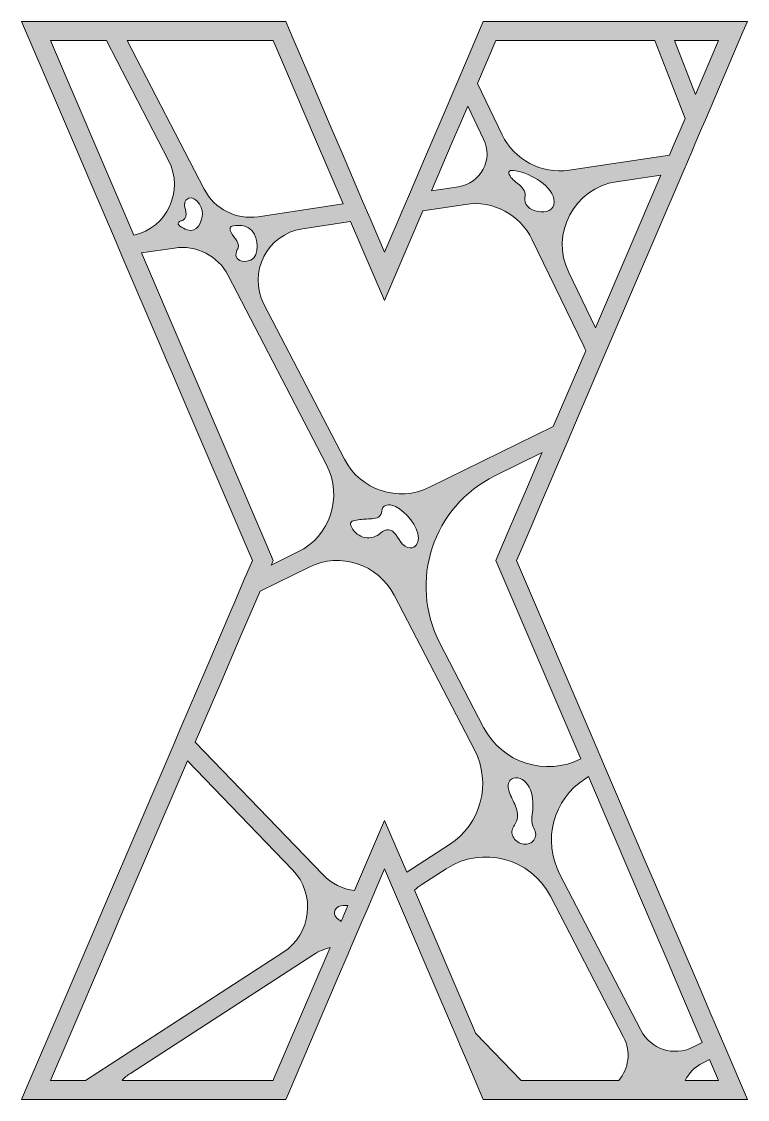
# Model space of a CAD drawing. Extents: x -1650 to 2650, y -4022 to 3022.
# Drawn here: x 1650 to 1948.8, y -2921.8 to -2478.2 of the extents above; entities that cross this region are included whole.
import ezdxf

# ---------------------------------------------------------------- set-up
doc = ezdxf.new("R2010")
doc.units = 0
doc.header["$MEASUREMENT"] = 0
doc.layers.add('Layer 1', color=7, linetype='Continuous')

msp = doc.modelspace()

# ---------------------------------------------------------------- hatches: boundary and pattern name
at = {"layer": 'Layer 1', "true_color": 0xffffff}
h = msp.add_hatch(color=7, dxfattribs=at)
h.dxf.hatch_style = 2
h.paths.add_polyline_path([(1937.32, -2894.84), (1933.82, -2886.7), (1928.25, -2873.68), (1910.18, -2831.54), (1906.8, -2823.66), (1890.06, -2784.59), (1887.02, -2777.49), (1853.81, -2700), (1855.49, -2696.07), (1860.06, -2685.41), (1864.49, -2675.06), (1867.88, -2667.14), (1870.25, -2661.63), (1875.05, -2650.42), (1879.2, -2640.74), (1891.14, -2612.89), (1922.36, -2540.03), (1925.89, -2531.8), (1926.74, -2529.82), (1927.25, -2528.64), (1929.96, -2522.31), (1931.53, -2518.65), (1947.01, -2482.51), (1948.84, -2478.25), (1915.82, -2478.25), (1907.65, -2478.25), (1840.08, -2478.25), (1833.15, -2494.41), (1829.18, -2503.68), (1822.69, -2518.83), (1816.26, -2533.82), (1809.66, -2549.22), (1806.14, -2557.45), (1805.83, -2558.16), (1800.76, -2569.98), (1799.42, -2573.11), (1793.52, -2559.34), (1790.42, -2552.11), (1782.12, -2532.74), (1777.53, -2522.03), (1768.22, -2500.3), (1761.83, -2485.39), (1758.77, -2478.25), (1689.4, -2478.25), (1680.83, -2478.25), (1650, -2478.25), (1664.35, -2511.75), (1671.75, -2528.98), (1678.91, -2545.71), (1688.22, -2567.43), (1691.32, -2574.65), (1707.05, -2611.37), (1709.73, -2617.62), (1712.14, -2623.23), (1715.58, -2631.25), (1743.66, -2696.78), (1745.04, -2700), (1742.72, -2705.4), (1741.95, -2707.19), (1737.35, -2717.93), (1736.71, -2719.43), (1725.82, -2744.84), (1715.62, -2768.65), (1712.36, -2776.24), (1684.16, -2842.05), (1680.26, -2851.16), (1670.79, -2873.25), (1665.85, -2884.78), (1652.77, -2915.3), (1650, -2921.75), (1683.02, -2921.75), (1687.08, -2921.75), (1751.66, -2921.75), (1758.77, -2921.75), (1759.85, -2919.24), (1779.97, -2872.3), (1784.47, -2861.78), (1785.73, -2858.85), (1790.25, -2848.3), (1792.12, -2843.95), (1795.83, -2835.27), (1799.42, -2826.89), (1801.87, -2832.62), (1806.42, -2843.24), (1821.53, -2878.47), (1829.99, -2898.21), (1830.48, -2899.35), (1833.7, -2906.87), (1840.08, -2921.75), (1850.81, -2921.75), (1863.61, -2921.75), (1883.02, -2921.75), (1921.49, -2921.75), (1948.84, -2921.75), (1940.32, -2901.85)])
edge = h.paths.add_edge_path()
edge.add_spline(control_points=[(1900.8, -2829.61), (1900.8, -2829.61), (1906.03, -2841.8), (1906.03, -2841.8), (1906.03, -2841.8), (1916.16, -2865.44), (1916.16, -2865.44), (1916.16, -2865.44), (1921.74, -2878.46), (1921.74, -2878.46), (1921.74, -2878.46), (1930.26, -2898.34), (1930.26, -2898.34), (1930.26, -2898.34), (1926.34, -2900.29), (1926.34, -2900.29), (1918.5, -2904.17), (1909.01, -2901.07), (1904.98, -2893.31), (1904.98, -2893.31), (1871.52, -2828.89), (1871.52, -2828.89), (1864.4, -2815.18), (1868.87, -2798.31), (1881.83, -2789.92), (1881.83, -2789.92), (1883.37, -2788.92), (1883.37, -2788.92), (1883.37, -2788.92), (1900.8, -2829.61), (1900.8, -2829.61)], knot_values=[0, 0, 0, 0, 1, 1, 1, 2, 2, 2, 3, 3, 3, 4, 4, 4, 5, 5, 5, 6, 6, 6, 7, 7, 7, 8, 8, 8, 9, 9, 9, 10, 10, 10, 10], degree=3, periodic=1)
edge = h.paths.add_edge_path()
edge.add_spline(control_points=[(1863.92, -2656.44), (1863.92, -2656.44), (1858.27, -2669.64), (1858.27, -2669.64), (1858.27, -2669.64), (1851.19, -2686.16), (1851.19, -2686.16), (1851.19, -2686.16), (1845.26, -2700), (1845.26, -2700), (1845.26, -2700), (1880.26, -2781.66), (1880.26, -2781.66), (1865.82, -2788.92), (1847.87, -2783.37), (1840.24, -2768.67), (1840.24, -2768.67), (1822.25, -2734.01), (1822.25, -2734.01), (1809.13, -2708.77), (1819.36, -2677.68), (1844.9, -2665.14), (1844.9, -2665.14), (1864.27, -2655.63), (1864.27, -2655.63), (1864.27, -2655.63), (1863.92, -2656.44), (1863.92, -2656.44)], knot_values=[0, 0, 0, 0, 1, 1, 1, 2, 2, 2, 3, 3, 3, 4, 4, 4, 5, 5, 5, 6, 6, 6, 7, 7, 7, 8, 8, 8, 9, 9, 9, 9], degree=3, periodic=1)
edge = h.paths.add_edge_path()
edge.add_spline(control_points=[(1853.35, -2801.02), (1852.56, -2799.03), (1851.42, -2797.19), (1850.74, -2795.15), (1850.23, -2793.62), (1850.05, -2791.78), (1851.07, -2790.53), (1851.84, -2789.58), (1853.18, -2789.21), (1854.38, -2789.42), (1855.58, -2789.61), (1856.65, -2790.32), (1857.49, -2791.2), (1859.85, -2793.66), (1860.48, -2797.29), (1860.54, -2800.69), (1860.58, -2803.12), (1859.78, -2805.84), (1860.21, -2808.21), (1860.54, -2810.07), (1862.03, -2811.39), (1861.61, -2813.43), (1861.3, -2814.95), (1860.07, -2816.25), (1858.57, -2816.64), (1856.95, -2817.08), (1855.17, -2816.48), (1853.84, -2815.43), (1852.65, -2814.48), (1851.71, -2813.03), (1851.86, -2811.5), (1852, -2809.96), (1853.2, -2808.73), (1853.77, -2807.28), (1854.57, -2805.29), (1854.14, -2803.01), (1853.35, -2801.02)], knot_values=[0, 0, 0, 0, 1, 1, 1, 2, 2, 2, 3, 3, 3, 4, 4, 4, 5, 5, 5, 6, 6, 6, 7, 7, 7, 8, 8, 8, 9, 9, 9, 10, 10, 10, 11, 11, 11, 12, 12, 12, 12], degree=3, periodic=1)
edge = h.paths.add_edge_path()
edge.add_spline(control_points=[(1886.27, -2604.3), (1886.27, -2604.3), (1875.25, -2581.5), (1875.25, -2581.5), (1867.55, -2565.57), (1877.49, -2546.76), (1894.98, -2544.13), (1894.98, -2544.13), (1913.23, -2541.4), (1913.23, -2541.4), (1913.23, -2541.4), (1886.27, -2604.3), (1886.27, -2604.3)], knot_values=[0, 0, 0, 0, 1, 1, 1, 2, 2, 2, 3, 3, 3, 4, 4, 4, 4], degree=3, periodic=1)
h.paths.add_polyline_path([(1936.93, -2486.1), (1927.46, -2508.2), (1918.87, -2486.1)])
edge = h.paths.add_edge_path()
edge.add_spline(control_points=[(1845.26, -2486.1), (1845.26, -2486.1), (1910.71, -2486.1), (1910.71, -2486.1), (1910.71, -2486.1), (1923.18, -2518.18), (1923.18, -2518.18), (1923.18, -2518.18), (1921.53, -2522.04), (1921.53, -2522.04), (1921.53, -2522.04), (1918.31, -2529.55), (1918.31, -2529.55), (1918.31, -2529.55), (1916.75, -2533.17), (1916.75, -2533.17), (1916.75, -2533.17), (1875.38, -2539.38), (1875.38, -2539.38), (1864.01, -2541.08), (1852.86, -2535.19), (1847.87, -2524.84), (1847.87, -2524.84), (1837.68, -2503.78), (1837.68, -2503.78), (1837.68, -2503.78), (1845.26, -2486.1), (1845.26, -2486.1)], knot_values=[0, 0, 0, 0, 1, 1, 1, 2, 2, 2, 3, 3, 3, 4, 4, 4, 5, 5, 5, 6, 6, 6, 7, 7, 7, 8, 8, 8, 9, 9, 9, 9], degree=3, periodic=1)
edge = h.paths.add_edge_path()
edge.add_spline(control_points=[(1854.6, -2545.16), (1853.17, -2543.97), (1851.54, -2542.87), (1850.78, -2541.17), (1850.65, -2540.86), (1850.54, -2540.49), (1850.65, -2540.17), (1850.87, -2539.53), (1851.73, -2539.44), (1852.4, -2539.5), (1858.09, -2540.04), (1867.75, -2545.05), (1869.16, -2551.24), (1870.92, -2558.94), (1857.19, -2557.75), (1857.18, -2551.41), (1857.18, -2550.86), (1857.32, -2550.34), (1857.34, -2549.8), (1857.41, -2547.93), (1856.03, -2546.35), (1854.6, -2545.16)], knot_values=[0, 0, 0, 0, 1, 1, 1, 2, 2, 2, 3, 3, 3, 4, 4, 4, 5, 5, 5, 6, 6, 6, 7, 7, 7, 7], degree=3, periodic=1)
edge = h.paths.add_edge_path()
edge.add_spline(control_points=[(1827.33, -2527.94), (1827.33, -2527.94), (1831.12, -2519.1), (1831.12, -2519.1), (1831.12, -2519.1), (1833.71, -2513.05), (1833.71, -2513.05), (1833.71, -2513.05), (1840.24, -2526.57), (1840.24, -2526.57), (1844.29, -2534.93), (1839.07, -2544.81), (1829.88, -2546.19), (1829.88, -2546.19), (1818.79, -2547.86), (1818.79, -2547.86), (1818.79, -2547.86), (1827.33, -2527.94), (1827.33, -2527.94)], knot_values=[0, 0, 0, 0, 1, 1, 1, 2, 2, 2, 3, 3, 3, 4, 4, 4, 5, 5, 5, 6, 6, 6, 6], degree=3, periodic=1)
edge = h.paths.add_edge_path()
edge.add_spline(control_points=[(1799.42, -2593.05), (1799.42, -2593.05), (1805.06, -2579.89), (1805.06, -2579.89), (1805.06, -2579.89), (1809.18, -2570.27), (1809.18, -2570.27), (1809.18, -2570.27), (1815.26, -2556.08), (1815.26, -2556.08), (1815.26, -2556.08), (1832.75, -2553.46), (1832.75, -2553.46), (1844.12, -2551.75), (1855.27, -2557.64), (1860.26, -2567.99), (1860.26, -2567.99), (1881.43, -2611.78), (1881.43, -2611.78), (1881.73, -2612.4), (1882.01, -2613.04), (1882.25, -2613.68), (1882.25, -2613.68), (1868.87, -2644.89), (1868.87, -2644.89), (1868.87, -2644.89), (1817.96, -2669.88), (1817.96, -2669.88), (1805.1, -2676.19), (1789.56, -2671.08), (1782.96, -2658.37), (1782.96, -2658.37), (1749.81, -2594.55), (1749.81, -2594.55), (1743.04, -2581.52), (1751.1, -2565.7), (1765.63, -2563.52), (1765.63, -2563.52), (1785.49, -2560.54), (1785.49, -2560.54), (1785.49, -2560.54), (1799.42, -2593.05), (1799.42, -2593.05)], knot_values=[0, 0, 0, 0, 1, 1, 1, 2, 2, 2, 3, 3, 3, 4, 4, 4, 5, 5, 5, 6, 6, 6, 7, 7, 7, 8, 8, 8, 9, 9, 9, 10, 10, 10, 11, 11, 11, 12, 12, 12, 13, 13, 13, 14, 14, 14, 14], degree=3, periodic=1)
edge = h.paths.add_edge_path()
edge.add_spline(control_points=[(1813.38, -2690.8), (1813.41, -2692.78), (1812.23, -2694.79), (1809.98, -2694.83), (1806.78, -2694.89), (1805.27, -2690.45), (1803.33, -2688.53), (1802.5, -2687.71), (1801.34, -2687.12), (1800.2, -2687.33), (1799.05, -2687.55), (1798.22, -2688.49), (1797.29, -2689.18), (1795.38, -2690.59), (1792.8, -2691.03), (1790.54, -2690.34), (1788.28, -2689.65), (1786.39, -2687.83), (1785.61, -2685.6), (1785.5, -2685.28), (1785.41, -2684.94), (1785.49, -2684.61), (1785.67, -2683.93), (1786.48, -2683.65), (1787.17, -2683.52), (1789.02, -2683.16), (1790.9, -2682.96), (1792.78, -2682.92), (1794.67, -2682.88), (1796.96, -2682.79), (1797.86, -2681.13), (1798.35, -2680.23), (1798.24, -2679.07), (1798.8, -2678.21), (1799.82, -2676.62), (1802.27, -2676.98), (1803.96, -2677.84), (1808.2, -2679.99), (1813.3, -2685.71), (1813.38, -2690.8)], knot_values=[0, 0, 0, 0, 1, 1, 1, 2, 2, 2, 3, 3, 3, 4, 4, 4, 5, 5, 5, 6, 6, 6, 7, 7, 7, 8, 8, 8, 9, 9, 9, 10, 10, 10, 11, 11, 11, 12, 12, 12, 13, 13, 13, 13], degree=3, periodic=1)
edge = h.paths.add_edge_path()
edge.add_spline(control_points=[(1753.59, -2486.1), (1753.59, -2486.1), (1759.06, -2498.86), (1759.06, -2498.86), (1759.06, -2498.86), (1770.64, -2525.88), (1770.64, -2525.88), (1770.64, -2525.88), (1782.39, -2553.31), (1782.39, -2553.31), (1782.39, -2553.31), (1747.41, -2558.56), (1747.41, -2558.56), (1738.36, -2559.91), (1729.46, -2555.37), (1725.24, -2547.25), (1725.24, -2547.25), (1693.49, -2486.1), (1693.49, -2486.1), (1693.49, -2486.1), (1753.59, -2486.1), (1753.59, -2486.1)], knot_values=[0, 0, 0, 0, 1, 1, 1, 2, 2, 2, 3, 3, 3, 4, 4, 4, 5, 5, 5, 6, 6, 6, 7, 7, 7, 7], degree=3, periodic=1)
edge = h.paths.add_edge_path()
edge.add_spline(control_points=[(1738.04, -2567.62), (1737.22, -2566.53), (1736.23, -2565.49), (1735.95, -2564.15), (1735.84, -2563.6), (1735.89, -2562.95), (1736.33, -2562.59), (1736.58, -2562.41), (1736.9, -2562.33), (1737.21, -2562.29), (1738.76, -2562.04), (1740.38, -2562), (1741.9, -2562.43), (1746.52, -2563.72), (1747.84, -2569.92), (1746.46, -2574.11), (1745.03, -2578.46), (1736.6, -2577.69), (1738.46, -2572.81), (1738.64, -2572.32), (1738.97, -2571.89), (1739.12, -2571.39), (1739.56, -2570.1), (1738.86, -2568.71), (1738.04, -2567.62)], knot_values=[0, 0, 0, 0, 1, 1, 1, 2, 2, 2, 3, 3, 3, 4, 4, 4, 5, 5, 5, 6, 6, 6, 7, 7, 7, 8, 8, 8, 8], degree=3, periodic=1)
edge = h.paths.add_edge_path()
edge.add_spline(control_points=[(1717.65, -2556.58), (1717.46, -2555.33), (1716.98, -2554.09), (1717.2, -2552.84), (1717.28, -2552.45), (1717.42, -2552.07), (1717.69, -2551.78), (1720.73, -2548.43), (1724.78, -2554.43), (1724.52, -2557.24), (1724.19, -2560.74), (1722.36, -2565.27), (1718.2, -2563.96), (1717.12, -2563.62), (1716.09, -2563.09), (1715.18, -2562.4), (1714.83, -2562.14), (1714.48, -2561.79), (1714.48, -2561.35), (1714.49, -2560.92), (1714.87, -2560.57), (1715.28, -2560.4), (1715.68, -2560.22), (1716.13, -2560.16), (1716.51, -2559.95), (1717.62, -2559.35), (1717.85, -2557.83), (1717.65, -2556.58)], knot_values=[0, 0, 0, 0, 1, 1, 1, 2, 2, 2, 3, 3, 3, 4, 4, 4, 5, 5, 5, 6, 6, 6, 7, 7, 7, 8, 8, 8, 9, 9, 9, 9], degree=3, periodic=1)
edge = h.paths.add_edge_path()
edge.add_spline(control_points=[(1681.81, -2532.52), (1681.81, -2532.52), (1672.89, -2511.72), (1672.89, -2511.72), (1672.89, -2511.72), (1661.92, -2486.1), (1661.92, -2486.1), (1661.92, -2486.1), (1684.91, -2486.1), (1684.91, -2486.1), (1684.91, -2486.1), (1710.53, -2535.42), (1710.53, -2535.42), (1717.05, -2547.99), (1709.78, -2563.15), (1696.23, -2566.16), (1696.23, -2566.16), (1681.81, -2532.52), (1681.81, -2532.52)], knot_values=[0, 0, 0, 0, 1, 1, 1, 2, 2, 2, 3, 3, 3, 4, 4, 4, 5, 5, 5, 6, 6, 6, 6], degree=3, periodic=1)
edge = h.paths.add_edge_path()
edge.add_spline(control_points=[(1750.92, -2693.78), (1750.92, -2693.78), (1722.29, -2626.96), (1722.29, -2626.96), (1722.29, -2626.96), (1716.93, -2614.45), (1716.93, -2614.45), (1716.93, -2614.45), (1699.35, -2573.45), (1699.35, -2573.45), (1699.35, -2573.45), (1712.92, -2571.42), (1712.92, -2571.42), (1721.97, -2570.06), (1730.87, -2574.6), (1735.09, -2582.71), (1735.09, -2582.71), (1775.57, -2660.67), (1775.57, -2660.67), (1782.39, -2673.79), (1777.08, -2689.96), (1763.8, -2696.47), (1763.8, -2696.47), (1752.78, -2701.88), (1752.78, -2701.88), (1752.78, -2701.88), (1753.11, -2701.11), (1753.11, -2701.11), (1753.11, -2701.11), (1753.59, -2700), (1753.59, -2700), (1753.59, -2700), (1750.92, -2693.78), (1750.92, -2693.78)], knot_values=[0, 0, 0, 0, 1, 1, 1, 2, 2, 2, 3, 3, 3, 4, 4, 4, 5, 5, 5, 6, 6, 6, 7, 7, 7, 8, 8, 8, 9, 9, 9, 10, 10, 10, 11, 11, 11, 11], degree=3, periodic=1)
edge = h.paths.add_edge_path()
edge.add_spline(control_points=[(1661.92, -2913.9), (1661.92, -2913.9), (1669.01, -2897.34), (1669.01, -2897.34), (1669.01, -2897.34), (1673.95, -2885.81), (1673.95, -2885.81), (1673.95, -2885.81), (1686.86, -2855.69), (1686.86, -2855.69), (1686.86, -2855.69), (1690.11, -2848.11), (1690.11, -2848.11), (1690.11, -2848.11), (1718.29, -2782.38), (1718.29, -2782.38), (1718.29, -2782.38), (1761.54, -2827.23), (1761.54, -2827.23), (1771.24, -2837.29), (1769.36, -2853.69), (1757.63, -2861.28), (1757.63, -2861.28), (1676.37, -2913.9), (1676.37, -2913.9), (1676.37, -2913.9), (1661.92, -2913.9), (1661.92, -2913.9)], knot_values=[0, 0, 0, 0, 1, 1, 1, 2, 2, 2, 3, 3, 3, 4, 4, 4, 5, 5, 5, 6, 6, 6, 7, 7, 7, 8, 8, 8, 9, 9, 9, 9], degree=3, periodic=1)
edge = h.paths.add_edge_path()
edge.add_spline(control_points=[(1753.9, -2913.17), (1753.9, -2913.17), (1753.59, -2913.9), (1753.59, -2913.9), (1753.59, -2913.9), (1743.95, -2913.9), (1743.95, -2913.9), (1743.95, -2913.9), (1691.37, -2913.9), (1691.37, -2913.9), (1692.37, -2912.84), (1693.52, -2911.86), (1694.82, -2911.02), (1694.82, -2911.02), (1770.28, -2862.16), (1770.28, -2862.16), (1772.4, -2860.79), (1774.67, -2859.82), (1777.02, -2859.24), (1777.02, -2859.24), (1776.21, -2861.11), (1776.21, -2861.11), (1776.21, -2861.11), (1753.9, -2913.17), (1753.9, -2913.17)], knot_values=[0, 0, 0, 0, 1, 1, 1, 2, 2, 2, 3, 3, 3, 4, 4, 4, 5, 5, 5, 6, 6, 6, 7, 7, 7, 8, 8, 8, 8], degree=3, periodic=1)
edge = h.paths.add_edge_path()
edge.add_spline(control_points=[(1781.61, -2848.51), (1781.18, -2848.2), (1780.76, -2847.87), (1780.34, -2847.53), (1779.69, -2847), (1779.04, -2846.38), (1778.83, -2845.57), (1778.51, -2844.33), (1779.37, -2843.01), (1780.53, -2842.43), (1781.67, -2841.85), (1783.03, -2841.87), (1784.31, -2842), (1784.33, -2842), (1784.36, -2842.01), (1784.39, -2842.01), (1784.39, -2842.01), (1781.61, -2848.51), (1781.61, -2848.51)], knot_values=[0, 0, 0, 0, 1, 1, 1, 2, 2, 2, 3, 3, 3, 4, 4, 4, 5, 5, 5, 6, 6, 6, 6], degree=3, periodic=1)
edge = h.paths.add_edge_path()
edge.add_spline(control_points=[(1799.42, -2806.95), (1799.42, -2806.95), (1787.05, -2835.83), (1787.05, -2835.83), (1782.23, -2835.18), (1777.64, -2832.95), (1774.06, -2829.25), (1774.06, -2829.25), (1721.54, -2774.78), (1721.54, -2774.78), (1721.54, -2774.78), (1732.44, -2749.36), (1732.44, -2749.36), (1732.44, -2749.36), (1740.47, -2730.61), (1740.47, -2730.61), (1740.47, -2730.61), (1748.18, -2712.61), (1748.18, -2712.61), (1748.18, -2712.61), (1768.38, -2702.7), (1768.38, -2702.7), (1781.24, -2696.39), (1796.78, -2701.5), (1803.38, -2714.21), (1803.38, -2714.21), (1836.48, -2777.92), (1836.48, -2777.92), (1843.6, -2791.63), (1839.14, -2808.5), (1826.17, -2816.89), (1826.17, -2816.89), (1808.57, -2828.29), (1808.57, -2828.29), (1808.57, -2828.29), (1799.42, -2806.95), (1799.42, -2806.95)], knot_values=[0, 0, 0, 0, 1, 1, 1, 2, 2, 2, 3, 3, 3, 4, 4, 4, 5, 5, 5, 6, 6, 6, 7, 7, 7, 8, 8, 8, 9, 9, 9, 10, 10, 10, 11, 11, 11, 12, 12, 12, 12], degree=3, periodic=1)
edge = h.paths.add_edge_path()
edge.add_spline(control_points=[(1855.68, -2913.9), (1855.68, -2913.9), (1836.91, -2894.43), (1836.91, -2894.43), (1836.91, -2894.43), (1836.47, -2893.41), (1836.47, -2893.41), (1836.47, -2893.41), (1811.74, -2835.7), (1811.74, -2835.7), (1812.66, -2834.84), (1813.67, -2834.06), (1814.77, -2833.35), (1814.77, -2833.35), (1824.87, -2826.81), (1824.87, -2826.81), (1839.71, -2817.19), (1859.6, -2822.46), (1867.76, -2838.14), (1867.76, -2838.14), (1897.88, -2896.15), (1897.88, -2896.15), (1900.98, -2902.1), (1899.96, -2909.09), (1895.9, -2913.9), (1895.9, -2913.9), (1855.68, -2913.9), (1855.68, -2913.9)], knot_values=[0, 0, 0, 0, 1, 1, 1, 2, 2, 2, 3, 3, 3, 4, 4, 4, 5, 5, 5, 6, 6, 6, 7, 7, 7, 8, 8, 8, 9, 9, 9, 9], degree=3, periodic=1)
edge = h.paths.add_edge_path()
edge.add_spline(control_points=[(1923.21, -2913.9), (1924.71, -2910.91), (1927.16, -2908.37), (1930.39, -2906.77), (1930.39, -2906.77), (1933.27, -2905.35), (1933.27, -2905.35), (1933.27, -2905.35), (1936.93, -2913.9), (1936.93, -2913.9), (1936.93, -2913.9), (1923.21, -2913.9), (1923.21, -2913.9)], knot_values=[0, 0, 0, 0, 1, 1, 1, 2, 2, 2, 3, 3, 3, 4, 4, 4, 4], degree=3, periodic=1)

# ---------------------------------------------------------------- linework, layer by layer
at = {"layer": 'Layer 1', "lineweight": 0}
for points in [[(1937.32, -2894.84), (1933.82, -2886.7), (1928.25, -2873.68), (1910.18, -2831.54), (1906.8, -2823.66), (1890.06, -2784.59), (1887.02, -2777.49), (1853.81, -2700), (1855.49, -2696.07), (1860.06, -2685.41), (1864.49, -2675.06), (1867.88, -2667.14), (1870.25, -2661.63), (1875.05, -2650.42), (1879.2, -2640.74), (1891.14, -2612.89), (1922.36, -2540.03), (1925.89, -2531.8), (1926.74, -2529.82), (1927.25, -2528.64), (1929.96, -2522.31), (1931.53, -2518.65), (1947.01, -2482.51), (1948.84, -2478.25), (1915.82, -2478.25), (1907.65, -2478.25), (1840.08, -2478.25), (1833.15, -2494.41), (1829.18, -2503.68), (1822.69, -2518.83), (1816.26, -2533.82), (1809.66, -2549.22), (1806.14, -2557.45), (1805.83, -2558.16), (1800.76, -2569.98), (1799.42, -2573.11), (1793.52, -2559.34), (1790.42, -2552.11), (1782.12, -2532.74), (1777.53, -2522.03), (1768.22, -2500.3), (1761.83, -2485.39), (1758.77, -2478.25), (1689.4, -2478.25), (1680.83, -2478.25), (1650, -2478.25), (1664.35, -2511.75), (1671.75, -2528.98), (1678.91, -2545.71), (1688.22, -2567.43), (1691.32, -2574.65), (1707.05, -2611.37), (1709.73, -2617.62), (1712.14, -2623.23), (1715.58, -2631.25), (1743.66, -2696.78), (1745.04, -2700), (1742.72, -2705.4), (1741.95, -2707.19), (1737.35, -2717.93), (1736.71, -2719.43), (1725.82, -2744.84), (1715.62, -2768.65), (1712.36, -2776.24), (1684.16, -2842.05), (1680.26, -2851.16), (1670.79, -2873.25), (1665.85, -2884.78), (1652.77, -2915.3), (1650, -2921.75), (1683.02, -2921.75), (1687.08, -2921.75), (1751.66, -2921.75), (1758.77, -2921.75), (1759.85, -2919.24), (1779.97, -2872.3), (1784.47, -2861.78), (1785.73, -2858.85), (1790.25, -2848.3), (1792.12, -2843.95), (1795.83, -2835.27), (1799.42, -2826.89), (1801.87, -2832.62), (1806.42, -2843.24), (1821.53, -2878.47), (1829.99, -2898.21), (1830.48, -2899.35), (1833.7, -2906.87), (1840.08, -2921.75), (1850.81, -2921.75), (1863.61, -2921.75), (1883.02, -2921.75), (1921.49, -2921.75), (1948.84, -2921.75), (1940.32, -2901.85), (1937.32, -2894.84)], [(1936.93, -2486.1), (1927.46, -2508.2), (1918.87, -2486.1), (1936.93, -2486.1)]]:
    msp.add_lwpolyline(points, dxfattribs=at)
for points, knots in [([(1681.81, -2532.52), (1681.81, -2532.52), (1672.89, -2511.72), (1672.89, -2511.72), (1672.89, -2511.72), (1661.92, -2486.1), (1661.92, -2486.1), (1661.92, -2486.1), (1684.91, -2486.1), (1684.91, -2486.1), (1684.91, -2486.1), (1710.53, -2535.42), (1710.53, -2535.42), (1717.05, -2547.99), (1709.78, -2563.15), (1696.23, -2566.16), (1696.23, -2566.16), (1681.81, -2532.52), (1681.81, -2532.52)], [0, 0, 0, 0, 1, 1, 1, 2, 2, 2, 3, 3, 3, 4, 4, 4, 5, 5, 5, 6, 6, 6, 6]), ([(1753.59, -2486.1), (1753.59, -2486.1), (1759.06, -2498.86), (1759.06, -2498.86), (1759.06, -2498.86), (1770.64, -2525.88), (1770.64, -2525.88), (1770.64, -2525.88), (1782.39, -2553.31), (1782.39, -2553.31), (1782.39, -2553.31), (1747.41, -2558.56), (1747.41, -2558.56), (1738.36, -2559.91), (1729.46, -2555.37), (1725.24, -2547.25), (1725.24, -2547.25), (1693.49, -2486.1), (1693.49, -2486.1), (1693.49, -2486.1), (1753.59, -2486.1), (1753.59, -2486.1)], [0, 0, 0, 0, 1, 1, 1, 2, 2, 2, 3, 3, 3, 4, 4, 4, 5, 5, 5, 6, 6, 6, 7, 7, 7, 7]), ([(1845.26, -2486.1), (1845.26, -2486.1), (1910.71, -2486.1), (1910.71, -2486.1), (1910.71, -2486.1), (1923.18, -2518.18), (1923.18, -2518.18), (1923.18, -2518.18), (1921.53, -2522.04), (1921.53, -2522.04), (1921.53, -2522.04), (1918.31, -2529.55), (1918.31, -2529.55), (1918.31, -2529.55), (1916.75, -2533.17), (1916.75, -2533.17), (1916.75, -2533.17), (1875.38, -2539.38), (1875.38, -2539.38), (1864.01, -2541.08), (1852.86, -2535.19), (1847.87, -2524.84), (1847.87, -2524.84), (1837.68, -2503.78), (1837.68, -2503.78), (1837.68, -2503.78), (1845.26, -2486.1), (1845.26, -2486.1)], [0, 0, 0, 0, 1, 1, 1, 2, 2, 2, 3, 3, 3, 4, 4, 4, 5, 5, 5, 6, 6, 6, 7, 7, 7, 8, 8, 8, 9, 9, 9, 9]), ([(1827.33, -2527.94), (1827.33, -2527.94), (1831.12, -2519.1), (1831.12, -2519.1), (1831.12, -2519.1), (1833.71, -2513.05), (1833.71, -2513.05), (1833.71, -2513.05), (1840.24, -2526.57), (1840.24, -2526.57), (1844.29, -2534.93), (1839.07, -2544.81), (1829.88, -2546.19), (1829.88, -2546.19), (1818.79, -2547.86), (1818.79, -2547.86), (1818.79, -2547.86), (1827.33, -2527.94), (1827.33, -2527.94)], [0, 0, 0, 0, 1, 1, 1, 2, 2, 2, 3, 3, 3, 4, 4, 4, 5, 5, 5, 6, 6, 6, 6]), ([(1854.6, -2545.16), (1853.17, -2543.97), (1851.54, -2542.87), (1850.78, -2541.17), (1850.65, -2540.86), (1850.54, -2540.49), (1850.65, -2540.17), (1850.87, -2539.53), (1851.73, -2539.44), (1852.4, -2539.5), (1858.09, -2540.04), (1867.75, -2545.05), (1869.16, -2551.24), (1870.92, -2558.94), (1857.19, -2557.75), (1857.18, -2551.41), (1857.18, -2550.86), (1857.32, -2550.34), (1857.34, -2549.8), (1857.41, -2547.93), (1856.03, -2546.35), (1854.6, -2545.16)], [0, 0, 0, 0, 1, 1, 1, 2, 2, 2, 3, 3, 3, 4, 4, 4, 5, 5, 5, 6, 6, 6, 7, 7, 7, 7]), ([(1886.27, -2604.3), (1886.27, -2604.3), (1875.25, -2581.5), (1875.25, -2581.5), (1867.55, -2565.57), (1877.49, -2546.76), (1894.98, -2544.13), (1894.98, -2544.13), (1913.23, -2541.4), (1913.23, -2541.4), (1913.23, -2541.4), (1886.27, -2604.3), (1886.27, -2604.3)], [0, 0, 0, 0, 1, 1, 1, 2, 2, 2, 3, 3, 3, 4, 4, 4, 4]), ([(1717.65, -2556.58), (1717.46, -2555.33), (1716.98, -2554.09), (1717.2, -2552.84), (1717.28, -2552.45), (1717.42, -2552.07), (1717.69, -2551.78), (1720.73, -2548.43), (1724.78, -2554.43), (1724.52, -2557.24), (1724.19, -2560.74), (1722.36, -2565.27), (1718.2, -2563.96), (1717.12, -2563.62), (1716.09, -2563.09), (1715.18, -2562.4), (1714.83, -2562.14), (1714.48, -2561.79), (1714.48, -2561.35), (1714.49, -2560.92), (1714.87, -2560.57), (1715.28, -2560.4), (1715.68, -2560.22), (1716.13, -2560.16), (1716.51, -2559.95), (1717.62, -2559.35), (1717.85, -2557.83), (1717.65, -2556.58)], [0, 0, 0, 0, 1, 1, 1, 2, 2, 2, 3, 3, 3, 4, 4, 4, 5, 5, 5, 6, 6, 6, 7, 7, 7, 8, 8, 8, 9, 9, 9, 9]), ([(1799.42, -2593.05), (1799.42, -2593.05), (1805.06, -2579.89), (1805.06, -2579.89), (1805.06, -2579.89), (1809.18, -2570.27), (1809.18, -2570.27), (1809.18, -2570.27), (1815.26, -2556.08), (1815.26, -2556.08), (1815.26, -2556.08), (1832.75, -2553.46), (1832.75, -2553.46), (1844.12, -2551.75), (1855.27, -2557.64), (1860.26, -2567.99), (1860.26, -2567.99), (1881.43, -2611.78), (1881.43, -2611.78), (1881.73, -2612.4), (1882.01, -2613.04), (1882.25, -2613.68), (1882.25, -2613.68), (1868.87, -2644.89), (1868.87, -2644.89), (1868.87, -2644.89), (1817.96, -2669.88), (1817.96, -2669.88), (1805.1, -2676.19), (1789.56, -2671.08), (1782.96, -2658.37), (1782.96, -2658.37), (1749.81, -2594.55), (1749.81, -2594.55), (1743.04, -2581.52), (1751.1, -2565.7), (1765.63, -2563.52), (1765.63, -2563.52), (1785.49, -2560.54), (1785.49, -2560.54), (1785.49, -2560.54), (1799.42, -2593.05), (1799.42, -2593.05)], [0, 0, 0, 0, 1, 1, 1, 2, 2, 2, 3, 3, 3, 4, 4, 4, 5, 5, 5, 6, 6, 6, 7, 7, 7, 8, 8, 8, 9, 9, 9, 10, 10, 10, 11, 11, 11, 12, 12, 12, 13, 13, 13, 14, 14, 14, 14]), ([(1738.04, -2567.62), (1737.22, -2566.53), (1736.23, -2565.49), (1735.95, -2564.15), (1735.84, -2563.6), (1735.89, -2562.95), (1736.33, -2562.59), (1736.58, -2562.41), (1736.9, -2562.33), (1737.21, -2562.29), (1738.76, -2562.04), (1740.38, -2562), (1741.9, -2562.43), (1746.52, -2563.72), (1747.84, -2569.92), (1746.46, -2574.11), (1745.03, -2578.46), (1736.6, -2577.69), (1738.46, -2572.81), (1738.64, -2572.32), (1738.97, -2571.89), (1739.12, -2571.39), (1739.56, -2570.1), (1738.86, -2568.71), (1738.04, -2567.62)], [0, 0, 0, 0, 1, 1, 1, 2, 2, 2, 3, 3, 3, 4, 4, 4, 5, 5, 5, 6, 6, 6, 7, 7, 7, 8, 8, 8, 8]), ([(1750.92, -2693.78), (1750.92, -2693.78), (1722.29, -2626.96), (1722.29, -2626.96), (1722.29, -2626.96), (1716.93, -2614.45), (1716.93, -2614.45), (1716.93, -2614.45), (1699.35, -2573.45), (1699.35, -2573.45), (1699.35, -2573.45), (1712.92, -2571.42), (1712.92, -2571.42), (1721.97, -2570.06), (1730.87, -2574.6), (1735.09, -2582.71), (1735.09, -2582.71), (1775.57, -2660.67), (1775.57, -2660.67), (1782.39, -2673.79), (1777.08, -2689.96), (1763.8, -2696.47), (1763.8, -2696.47), (1752.78, -2701.88), (1752.78, -2701.88), (1752.78, -2701.88), (1753.11, -2701.11), (1753.11, -2701.11), (1753.11, -2701.11), (1753.59, -2700), (1753.59, -2700), (1753.59, -2700), (1750.92, -2693.78), (1750.92, -2693.78)], [0, 0, 0, 0, 1, 1, 1, 2, 2, 2, 3, 3, 3, 4, 4, 4, 5, 5, 5, 6, 6, 6, 7, 7, 7, 8, 8, 8, 9, 9, 9, 10, 10, 10, 11, 11, 11, 11]), ([(1863.92, -2656.44), (1863.92, -2656.44), (1858.27, -2669.64), (1858.27, -2669.64), (1858.27, -2669.64), (1851.19, -2686.16), (1851.19, -2686.16), (1851.19, -2686.16), (1845.26, -2700), (1845.26, -2700), (1845.26, -2700), (1880.26, -2781.66), (1880.26, -2781.66), (1865.82, -2788.92), (1847.87, -2783.37), (1840.24, -2768.67), (1840.24, -2768.67), (1822.25, -2734.01), (1822.25, -2734.01), (1809.13, -2708.77), (1819.36, -2677.68), (1844.9, -2665.14), (1844.9, -2665.14), (1864.27, -2655.63), (1864.27, -2655.63), (1864.27, -2655.63), (1863.92, -2656.44), (1863.92, -2656.44)], [0, 0, 0, 0, 1, 1, 1, 2, 2, 2, 3, 3, 3, 4, 4, 4, 5, 5, 5, 6, 6, 6, 7, 7, 7, 8, 8, 8, 9, 9, 9, 9]), ([(1813.38, -2690.8), (1813.41, -2692.78), (1812.23, -2694.79), (1809.98, -2694.83), (1806.78, -2694.89), (1805.27, -2690.45), (1803.33, -2688.53), (1802.5, -2687.71), (1801.34, -2687.12), (1800.2, -2687.33), (1799.05, -2687.55), (1798.22, -2688.49), (1797.29, -2689.18), (1795.38, -2690.59), (1792.8, -2691.03), (1790.54, -2690.34), (1788.28, -2689.65), (1786.39, -2687.83), (1785.61, -2685.6), (1785.5, -2685.28), (1785.41, -2684.94), (1785.49, -2684.61), (1785.67, -2683.93), (1786.48, -2683.65), (1787.17, -2683.52), (1789.02, -2683.16), (1790.9, -2682.96), (1792.78, -2682.92), (1794.67, -2682.88), (1796.96, -2682.79), (1797.86, -2681.13), (1798.35, -2680.23), (1798.24, -2679.07), (1798.8, -2678.21), (1799.82, -2676.62), (1802.27, -2676.98), (1803.96, -2677.84), (1808.2, -2679.99), (1813.3, -2685.71), (1813.38, -2690.8)], [0, 0, 0, 0, 1, 1, 1, 2, 2, 2, 3, 3, 3, 4, 4, 4, 5, 5, 5, 6, 6, 6, 7, 7, 7, 8, 8, 8, 9, 9, 9, 10, 10, 10, 11, 11, 11, 12, 12, 12, 13, 13, 13, 13]), ([(1799.42, -2806.95), (1799.42, -2806.95), (1787.05, -2835.83), (1787.05, -2835.83), (1782.23, -2835.18), (1777.64, -2832.95), (1774.06, -2829.25), (1774.06, -2829.25), (1721.54, -2774.78), (1721.54, -2774.78), (1721.54, -2774.78), (1732.44, -2749.36), (1732.44, -2749.36), (1732.44, -2749.36), (1740.47, -2730.61), (1740.47, -2730.61), (1740.47, -2730.61), (1748.18, -2712.61), (1748.18, -2712.61), (1748.18, -2712.61), (1768.38, -2702.7), (1768.38, -2702.7), (1781.24, -2696.39), (1796.78, -2701.5), (1803.38, -2714.21), (1803.38, -2714.21), (1836.48, -2777.92), (1836.48, -2777.92), (1843.6, -2791.63), (1839.14, -2808.5), (1826.17, -2816.89), (1826.17, -2816.89), (1808.57, -2828.29), (1808.57, -2828.29), (1808.57, -2828.29), (1799.42, -2806.95), (1799.42, -2806.95)], [0, 0, 0, 0, 1, 1, 1, 2, 2, 2, 3, 3, 3, 4, 4, 4, 5, 5, 5, 6, 6, 6, 7, 7, 7, 8, 8, 8, 9, 9, 9, 10, 10, 10, 11, 11, 11, 12, 12, 12, 12]), ([(1661.92, -2913.9), (1661.92, -2913.9), (1669.01, -2897.34), (1669.01, -2897.34), (1669.01, -2897.34), (1673.95, -2885.81), (1673.95, -2885.81), (1673.95, -2885.81), (1686.86, -2855.69), (1686.86, -2855.69), (1686.86, -2855.69), (1690.11, -2848.11), (1690.11, -2848.11), (1690.11, -2848.11), (1718.29, -2782.38), (1718.29, -2782.38), (1718.29, -2782.38), (1761.54, -2827.23), (1761.54, -2827.23), (1771.24, -2837.29), (1769.36, -2853.69), (1757.63, -2861.28), (1757.63, -2861.28), (1676.37, -2913.9), (1676.37, -2913.9), (1676.37, -2913.9), (1661.92, -2913.9), (1661.92, -2913.9)], [0, 0, 0, 0, 1, 1, 1, 2, 2, 2, 3, 3, 3, 4, 4, 4, 5, 5, 5, 6, 6, 6, 7, 7, 7, 8, 8, 8, 9, 9, 9, 9]), ([(1853.35, -2801.02), (1852.56, -2799.03), (1851.42, -2797.19), (1850.74, -2795.15), (1850.23, -2793.62), (1850.05, -2791.78), (1851.07, -2790.53), (1851.84, -2789.58), (1853.18, -2789.21), (1854.38, -2789.42), (1855.58, -2789.61), (1856.65, -2790.32), (1857.49, -2791.2), (1859.85, -2793.66), (1860.48, -2797.29), (1860.54, -2800.69), (1860.58, -2803.12), (1859.78, -2805.84), (1860.21, -2808.21), (1860.54, -2810.07), (1862.03, -2811.39), (1861.61, -2813.43), (1861.3, -2814.95), (1860.07, -2816.25), (1858.57, -2816.64), (1856.95, -2817.08), (1855.17, -2816.48), (1853.84, -2815.43), (1852.65, -2814.48), (1851.71, -2813.03), (1851.86, -2811.5), (1852, -2809.96), (1853.2, -2808.73), (1853.77, -2807.28), (1854.57, -2805.29), (1854.14, -2803.01), (1853.35, -2801.02)], [0, 0, 0, 0, 1, 1, 1, 2, 2, 2, 3, 3, 3, 4, 4, 4, 5, 5, 5, 6, 6, 6, 7, 7, 7, 8, 8, 8, 9, 9, 9, 10, 10, 10, 11, 11, 11, 12, 12, 12, 12]), ([(1900.8, -2829.61), (1900.8, -2829.61), (1906.03, -2841.8), (1906.03, -2841.8), (1906.03, -2841.8), (1916.16, -2865.44), (1916.16, -2865.44), (1916.16, -2865.44), (1921.74, -2878.46), (1921.74, -2878.46), (1921.74, -2878.46), (1930.26, -2898.34), (1930.26, -2898.34), (1930.26, -2898.34), (1926.34, -2900.29), (1926.34, -2900.29), (1918.5, -2904.17), (1909.01, -2901.07), (1904.98, -2893.31), (1904.98, -2893.31), (1871.52, -2828.89), (1871.52, -2828.89), (1864.4, -2815.18), (1868.87, -2798.31), (1881.83, -2789.92), (1881.83, -2789.92), (1883.37, -2788.92), (1883.37, -2788.92), (1883.37, -2788.92), (1900.8, -2829.61), (1900.8, -2829.61)], [0, 0, 0, 0, 1, 1, 1, 2, 2, 2, 3, 3, 3, 4, 4, 4, 5, 5, 5, 6, 6, 6, 7, 7, 7, 8, 8, 8, 9, 9, 9, 10, 10, 10, 10]), ([(1855.68, -2913.9), (1855.68, -2913.9), (1836.91, -2894.43), (1836.91, -2894.43), (1836.91, -2894.43), (1836.47, -2893.41), (1836.47, -2893.41), (1836.47, -2893.41), (1811.74, -2835.7), (1811.74, -2835.7), (1812.66, -2834.84), (1813.67, -2834.06), (1814.77, -2833.35), (1814.77, -2833.35), (1824.87, -2826.81), (1824.87, -2826.81), (1839.71, -2817.19), (1859.6, -2822.46), (1867.76, -2838.14), (1867.76, -2838.14), (1897.88, -2896.15), (1897.88, -2896.15), (1900.98, -2902.1), (1899.96, -2909.09), (1895.9, -2913.9), (1895.9, -2913.9), (1855.68, -2913.9), (1855.68, -2913.9)], [0, 0, 0, 0, 1, 1, 1, 2, 2, 2, 3, 3, 3, 4, 4, 4, 5, 5, 5, 6, 6, 6, 7, 7, 7, 8, 8, 8, 9, 9, 9, 9]), ([(1781.61, -2848.51), (1781.18, -2848.2), (1780.76, -2847.87), (1780.34, -2847.53), (1779.69, -2847), (1779.04, -2846.38), (1778.83, -2845.57), (1778.51, -2844.33), (1779.37, -2843.01), (1780.53, -2842.43), (1781.67, -2841.85), (1783.03, -2841.87), (1784.31, -2842), (1784.33, -2842), (1784.36, -2842.01), (1784.39, -2842.01), (1784.39, -2842.01), (1781.61, -2848.51), (1781.61, -2848.51)], [0, 0, 0, 0, 1, 1, 1, 2, 2, 2, 3, 3, 3, 4, 4, 4, 5, 5, 5, 6, 6, 6, 6]), ([(1753.9, -2913.17), (1753.9, -2913.17), (1753.59, -2913.9), (1753.59, -2913.9), (1753.59, -2913.9), (1743.95, -2913.9), (1743.95, -2913.9), (1743.95, -2913.9), (1691.37, -2913.9), (1691.37, -2913.9), (1692.37, -2912.84), (1693.52, -2911.86), (1694.82, -2911.02), (1694.82, -2911.02), (1770.28, -2862.16), (1770.28, -2862.16), (1772.4, -2860.79), (1774.67, -2859.82), (1777.02, -2859.24), (1777.02, -2859.24), (1776.21, -2861.11), (1776.21, -2861.11), (1776.21, -2861.11), (1753.9, -2913.17), (1753.9, -2913.17)], [0, 0, 0, 0, 1, 1, 1, 2, 2, 2, 3, 3, 3, 4, 4, 4, 5, 5, 5, 6, 6, 6, 7, 7, 7, 8, 8, 8, 8]), ([(1923.21, -2913.9), (1924.71, -2910.91), (1927.16, -2908.37), (1930.39, -2906.77), (1930.39, -2906.77), (1933.27, -2905.35), (1933.27, -2905.35), (1933.27, -2905.35), (1936.93, -2913.9), (1936.93, -2913.9), (1936.93, -2913.9), (1923.21, -2913.9), (1923.21, -2913.9)], [0, 0, 0, 0, 1, 1, 1, 2, 2, 2, 3, 3, 3, 4, 4, 4, 4])]:
    msp.add_open_spline(points, degree=3, knots=knots, dxfattribs=at)

doc.saveas('drawing.dxf')
